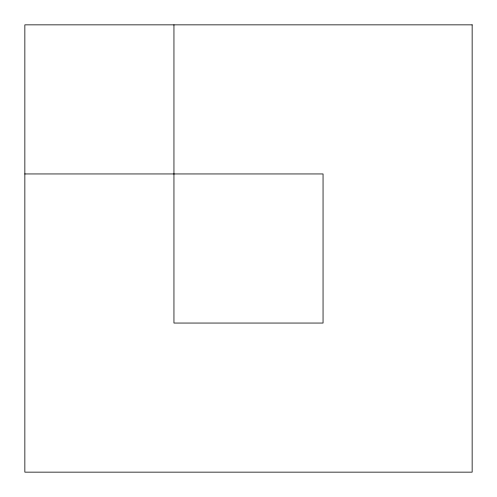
<?xml version="1.0" encoding="UTF-8"?>
<svg xmlns="http://www.w3.org/2000/svg" width="497" height="497" viewBox="0 0 497 497"><rect width="100%" height="100%" fill="white"/><g stroke="black" fill="none" stroke-linecap="round" stroke-linejoin="round"><path stroke-width="0.75" d="M24.85 173.95L323.05 173.95L323.05 323.05L173.95 323.05L173.95 24.85M472.15 24.85L24.85 24.85L24.85 472.15L472.15 472.15L472.15 24.85"/></g></svg>
